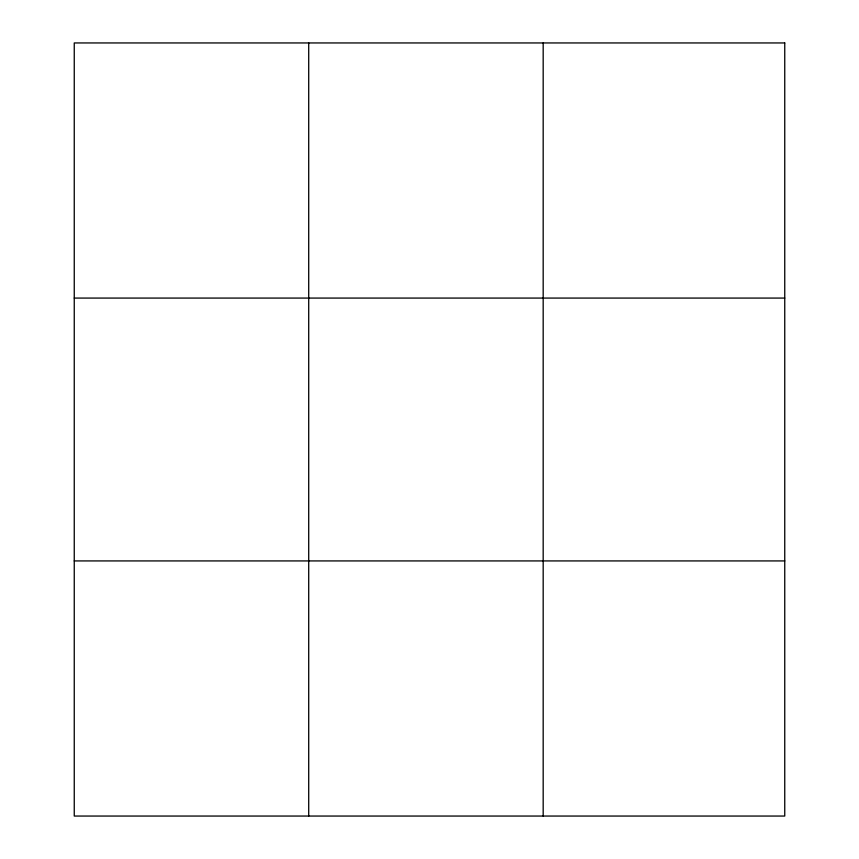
<?xml version="1.0" encoding="UTF-8"?>
<svg xmlns="http://www.w3.org/2000/svg" width="859" height="859" viewBox="0 0 859 859"><rect width="100%" height="100%" fill="white"/><g stroke="black" fill="none" stroke-linecap="round" stroke-linejoin="round"><path stroke-width="1.29" d="M308.714 816.05L308.714 42.95M543.178 816.05L543.178 42.95M74.25 298.073L784.75 298.073M74.25 560.927L784.75 560.927M784.75 42.95L784.75 816.05L74.25 816.05L74.25 42.95L784.75 42.95"/></g></svg>
